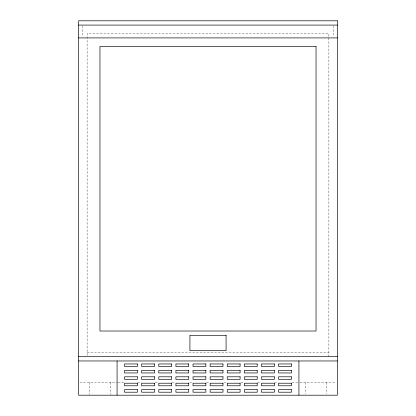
<?xml version="1.0" encoding="UTF-8"?>
<svg xmlns="http://www.w3.org/2000/svg" width="416" height="416" viewBox="0 0 416 416"><rect width="100%" height="100%" fill="white"/><g stroke="black" fill="none" stroke-linecap="round" stroke-linejoin="round"><path stroke-width="0.31" stroke-dasharray="2.08 1.56" d="M87.121 352.409L328.879 352.409M79.862 382.361L117.494 382.361M118.139 382.361L123.978 382.361M137.608 382.361L141.497 382.361M155.121 382.361L158.366 382.361M171.99 382.361L175.235 382.361M189.509 382.361L192.104 382.361M206.378 382.361L209.622 382.361M223.896 382.361L226.491 382.361M240.765 382.361L244.01 382.361M257.634 382.361L260.879 382.361M274.503 382.361L278.392 382.361M292.022 382.361L299.156 382.361M299.806 382.361L336.138 382.361M333.159 25.719L333.159 36.691M328.879 356.689L328.879 33.639L87.121 33.639L87.121 356.689M326.737 382.361L326.737 393.916M305.344 382.361L305.344 393.916M110.656 382.361L110.656 394.56M89.263 382.361L89.263 394.56M82.841 25.719L82.841 36.691"/><path stroke-width="0.62" d="M78.567 25.08L337.433 25.08M78.567 37.913L337.433 37.913M78.567 356.689L337.433 356.689M78.567 360.968L337.433 360.968M298.927 360.968L298.927 395.2M117.073 360.968L117.073 395.2M337.433 20.8L78.567 20.8L78.567 395.2L337.433 395.2L337.433 20.8M316.04 46.472L99.96 46.472L99.96 331.016L316.04 331.016L316.04 46.472M226.08 335.296L189.92 335.296L189.92 350.698L226.08 350.698L226.08 335.296M137.4 363.964L124.561 363.964L124.561 366.532L137.4 366.532L137.4 363.964M154.513 363.964L141.679 363.964L141.679 366.532L154.513 366.532L154.513 363.964M171.631 363.964L158.792 363.964L158.792 366.532L171.631 366.532L171.631 363.964M188.744 363.964L175.911 363.964L175.911 366.532L188.744 366.532L188.744 363.964M205.863 363.964L193.024 363.964L193.024 366.532L205.863 366.532L205.863 363.964M222.976 363.964L210.137 363.964L210.137 366.532L222.976 366.532L222.976 363.964M240.089 363.964L227.256 363.964L227.256 366.532L240.089 366.532L240.089 363.964M257.208 363.964L244.369 363.964L244.369 366.532L257.208 366.532L257.208 363.964M274.321 363.964L261.487 363.964L261.487 366.532L274.321 366.532L274.321 363.964M291.439 363.964L278.6 363.964L278.6 366.532L291.439 366.532L291.439 363.964M137.4 370.38L124.561 370.38L124.561 372.949L137.4 372.949L137.4 370.38M154.513 370.38L141.679 370.38L141.679 372.949L154.513 372.949L154.513 370.38M171.631 370.38L158.792 370.38L158.792 372.949L171.631 372.949L171.631 370.38M188.744 370.38L175.911 370.38L175.911 372.949L188.744 372.949L188.744 370.38M205.863 370.38L193.024 370.38L193.024 372.949L205.863 372.949L205.863 370.38M222.976 370.38L210.137 370.38L210.137 372.949L222.976 372.949L222.976 370.38M240.089 370.38L227.256 370.38L227.256 372.949L240.089 372.949L240.089 370.38M257.208 370.38L244.369 370.38L244.369 372.949L257.208 372.949L257.208 370.38M274.321 370.38L261.487 370.38L261.487 372.949L274.321 372.949L274.321 370.38M291.439 370.38L278.6 370.38L278.6 372.949L291.439 372.949L291.439 370.38M137.4 376.802L124.561 376.802L124.561 379.366L137.4 379.366L137.4 376.802M154.513 376.802L141.679 376.802L141.679 379.366L154.513 379.366L154.513 376.802M171.631 376.802L158.792 376.802L158.792 379.366L171.631 379.366L171.631 376.802M188.744 376.802L175.911 376.802L175.911 379.366L188.744 379.366L188.744 376.802M205.863 376.802L193.024 376.802L193.024 379.366L205.863 379.366L205.863 376.802M222.976 376.802L210.137 376.802L210.137 379.366L222.976 379.366L222.976 376.802M240.089 376.802L227.256 376.802L227.256 379.366L240.089 379.366L240.089 376.802M257.208 376.802L244.369 376.802L244.369 379.366L257.208 379.366L257.208 376.802M274.321 376.802L261.487 376.802L261.487 379.366L274.321 379.366L274.321 376.802M291.439 376.802L278.6 376.802L278.6 379.366L291.439 379.366L291.439 376.802M137.4 383.219L124.561 383.219L124.561 385.788L137.4 385.788L137.4 383.219M154.513 383.219L141.679 383.219L141.679 385.788L154.513 385.788L154.513 383.219M171.631 383.219L158.792 383.219L158.792 385.788L171.631 385.788L171.631 383.219M188.744 383.219L175.911 383.219L175.911 385.788L188.744 385.788L188.744 383.219M205.863 383.219L193.024 383.219L193.024 385.788L205.863 385.788L205.863 383.219M222.976 383.219L210.137 383.219L210.137 385.788L222.976 385.788L222.976 383.219M240.089 383.219L227.256 383.219L227.256 385.788L240.089 385.788L240.089 383.219M257.208 383.219L244.369 383.219L244.369 385.788L257.208 385.788L257.208 383.219M274.321 383.219L261.487 383.219L261.487 385.788L274.321 385.788L274.321 383.219M291.439 383.219L278.6 383.219L278.6 385.788L291.439 385.788L291.439 383.219M137.4 389.636L124.561 389.636L124.561 392.205L137.4 392.205L137.4 389.636M154.513 389.636L141.679 389.636L141.679 392.205L154.513 392.205L154.513 389.636M171.631 389.636L158.792 389.636L158.792 392.205L171.631 392.205L171.631 389.636M188.744 389.636L175.911 389.636L175.911 392.205L188.744 392.205L188.744 389.636M205.863 389.636L193.024 389.636L193.024 392.205L205.863 392.205L205.863 389.636M222.976 389.636L210.137 389.636L210.137 392.205L222.976 392.205L222.976 389.636M240.089 389.636L227.256 389.636L227.256 392.205L240.089 392.205L240.089 389.636M257.208 389.636L244.369 389.636L244.369 392.205L257.208 392.205L257.208 389.636M274.321 389.636L261.487 389.636L261.487 392.205L274.321 392.205L274.321 389.636M291.439 389.636L278.6 389.636L278.6 392.205L291.439 392.205L291.439 389.636"/></g></svg>
